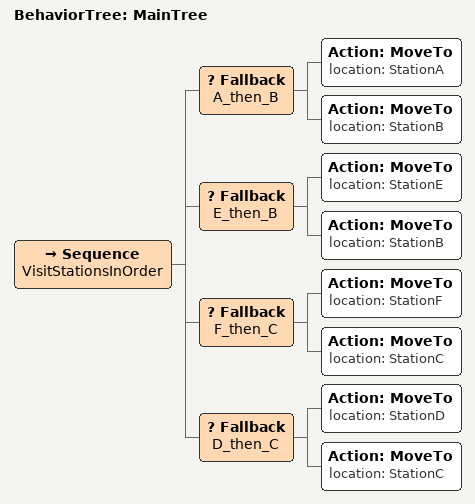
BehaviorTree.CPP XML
<root main_tree_to_execute="MainTree">
  <BehaviorTree ID="MainTree">
    <Sequence name="VisitStationsInOrder">
      <Fallback name="A_then_B">
        <Action ID="MoveTo" location="StationA"/>
        <Action ID="MoveTo" location="StationB"/>
      </Fallback>
      <Fallback name="E_then_B">
        <Action ID="MoveTo" location="StationE"/>
        <Action ID="MoveTo" location="StationB"/>
      </Fallback>
      <Fallback name="F_then_C">
        <Action ID="MoveTo" location="StationF"/>
        <Action ID="MoveTo" location="StationC"/>
      </Fallback>
      <Fallback name="D_then_C">
        <Action ID="MoveTo" location="StationD"/>
        <Action ID="MoveTo" location="StationC"/>
      </Fallback>
    </Sequence>
  </BehaviorTree>
</root>
